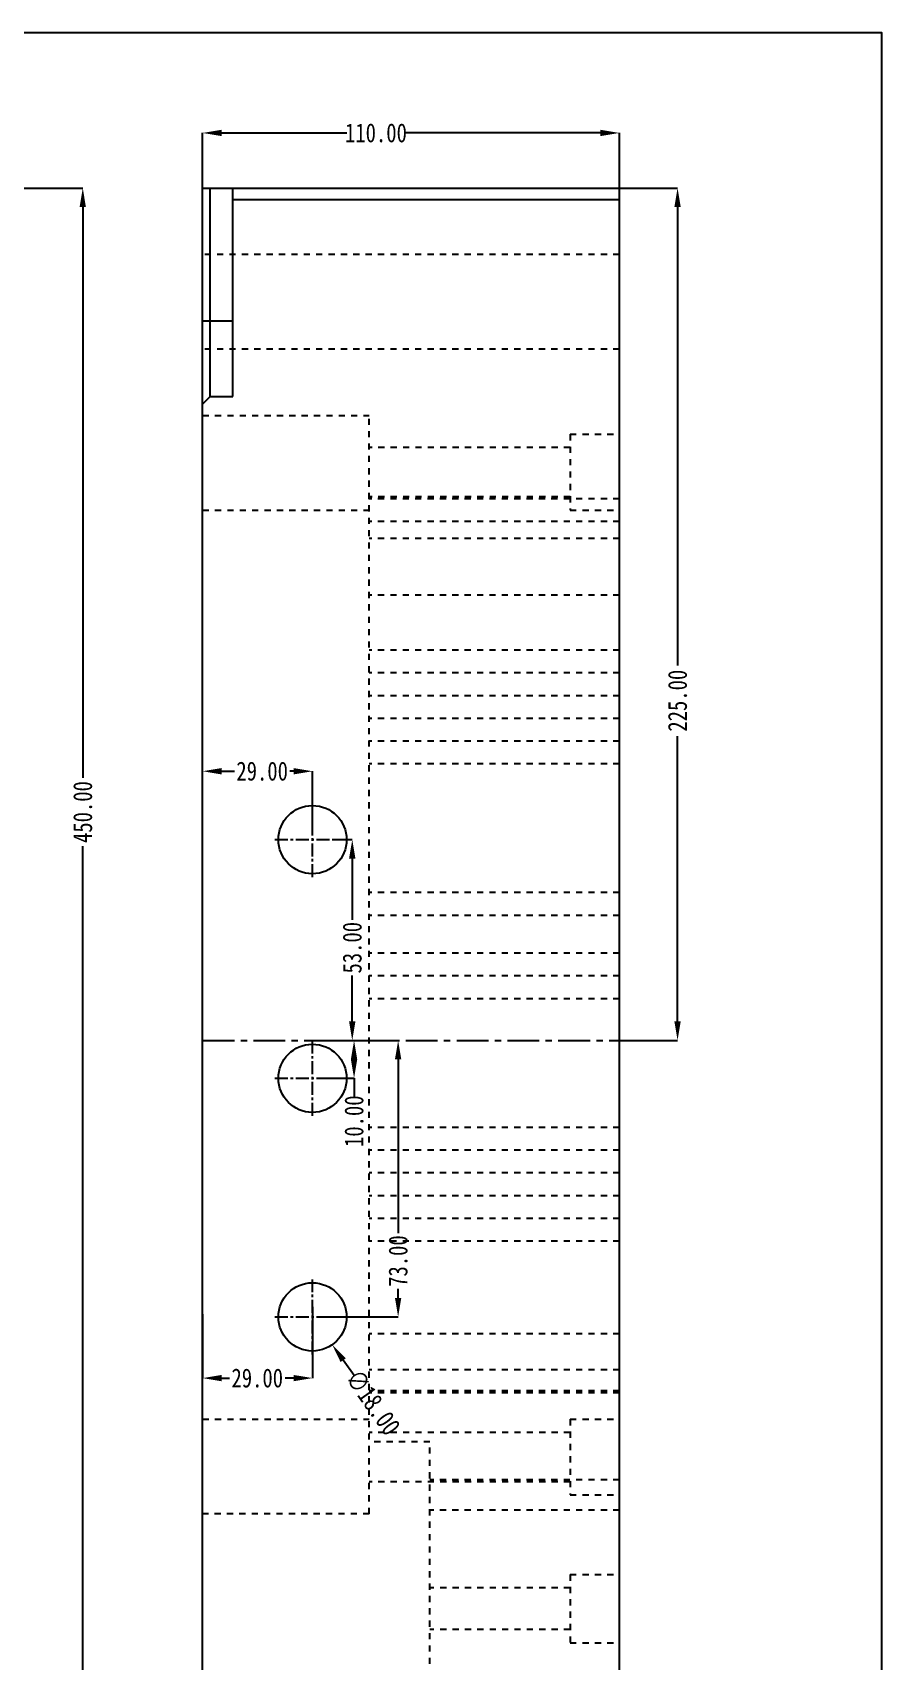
# Model space of a CAD drawing. Header units: millimetres. Extents: x 780 to 4422, y -1506 to 1268.
# Drawn here: x 3223.3 to 3447.3, y -185.4 to 244.6 of the extents above; entities that cross this region are included whole.
import ezdxf

# ---------------------------------------------------------------- set-up
doc = ezdxf.new("R2010")
doc.units = ezdxf.units.MM
doc.header["$LTSCALE"] = 16.335
doc.header["$PDMODE"] = 3
doc.header["$PDSIZE"] = 0.3125
doc.linetypes.add('CENTER', pattern=[0.6, 0.375, -0.075, 0.075, -0.075])
doc.linetypes.add('HIDDEN', pattern=[0.2, 0.1, -0.1])
doc.layers.get('0').update_dxf_attribs({"linetype": 'CONTINUOUS'})
doc.layers.get('Defpoints').update_dxf_attribs({"linetype": 'CONTINUOUS'})
doc.layers.add('DEFAULT_2', color=8, linetype='HIDDEN')
doc.styles.get("Standard").update_dxf_attribs({"font": 'txt', "width": 0.8})
doc.dimstyles.get("Standard").update_dxf_attribs({"dimtxt": 0.15625, "dimasz": 0.1875, "dimexe": 0.125, "dimexo": 0.0625, "dimtad": 0, "dimtih": 1, "dimtoh": 1, "dimdsep": 46, "dimtxsty": 'Standard', "dimcen": 0.09, "dimadec": 0, "dimazin": 0, "dimtp": 0.01, "dimtm": 0.01, "dimtfac": 1, "dimtofl": 0, "dimtmove": 0, "dimatfit": 3, "dimfxl": 0, "dimtolj": 1, "dimarcsym": 0})

# ---------------------------------------------------------------- blocks, each defined once
blk = doc.blocks.new('*D197')
at = {"color": 4, "lineweight": -2}
for p, q in [((3180.97, 203.54), (3236.56, 203.54)), ((3236.56, 198.54), (3236.56, 47.82)), ((3236.56, -241.46), (3236.56, 29.82)), ((3167.52, -246.46), (3236.56, -246.46))]:
    blk.add_line(p, q, dxfattribs=at)
at = {"color": 4}
for points in [[(3235.73, 198.54), (3237.39, 198.54), (3236.56, 203.54)], [(3235.73, -241.46), (3237.39, -241.46), (3236.56, -246.46)]]:
    blk.add_solid(points, dxfattribs=at)
at = {"layer": 'Defpoints', "color": 0}
for p in [(3180.97, 203.54), (3167.52, -246.46), (3236.56, -246.46)]:
    blk.add_point(p, dxfattribs=at)
at = {"color": 6, "insert": (3236.56, 38.82), "char_height": 5, "attachment_point": 5, "rotation": 90}
blk.add_mtext('\\A1;450.00', dxfattribs=at)
blk = doc.blocks.new('*D198')
at = {"color": 4, "lineweight": -2}
for p, q in [((3268.18, 41.13), (3268.18, 49.6)), ((3273.18, 49.6), (3276.57, 49.6)), ((3292.18, 49.6), (3291.23, 49.6)), ((3297.18, 34.11), (3297.18, 49.6))]:
    blk.add_line(p, q, dxfattribs=at)
at = {"color": 4}
for points in [[(3273.18, 50.43), (3273.18, 48.76), (3268.18, 49.6)], [(3292.18, 50.43), (3292.18, 48.76), (3297.18, 49.6)]]:
    blk.add_solid(points, dxfattribs=at)
at = {"layer": 'Defpoints', "color": 0}
for p in [(3268.18, 49.6), (3268.18, 41.13), (3297.18, 34.11)]:
    blk.add_point(p, dxfattribs=at)
at = {"color": 6, "insert": (3283.9, 49.6), "char_height": 5, "attachment_point": 5}
blk.add_mtext('\\A1;29.00', dxfattribs=at)
blk = doc.blocks.new('*D199')
at = {"color": 4, "lineweight": -2}
for p, q in [((3302.72, 31.54), (3307.68, 31.54)), ((3307.68, 26.54), (3307.68, 10.35)), ((3307.68, -16.46), (3307.68, -4.32)), ((3304.96, -21.46), (3307.68, -21.46))]:
    blk.add_line(p, q, dxfattribs=at)
at = {"color": 4}
for points in [[(3306.84, 26.54), (3308.51, 26.54), (3307.68, 31.54)], [(3306.84, -16.46), (3308.51, -16.46), (3307.68, -21.46)]]:
    blk.add_solid(points, dxfattribs=at)
at = {"layer": 'Defpoints', "color": 0}
for p in [(3302.72, 31.54), (3304.96, -21.46), (3307.68, -21.46)]:
    blk.add_point(p, dxfattribs=at)
at = {"color": 6, "insert": (3307.68, 3.01), "char_height": 5, "attachment_point": 5, "rotation": 90}
blk.add_mtext('\\A1;53.00', dxfattribs=at)
blk = doc.blocks.new('*D200')
at = {"color": 4, "lineweight": -2}
for p, q in [((3300.8, -21.46), (3308.16, -21.46)), ((3300.8, -31.46), (3308.16, -31.46)), ((3308.16, -31.46), (3308.16, -36.46))]:
    blk.add_line(p, q, dxfattribs=at)
at = {"color": 4}
for points in [[(3307.32, -26.46), (3308.99, -26.46), (3308.16, -21.46)], [(3307.32, -26.46), (3308.99, -26.46), (3308.16, -31.46)]]:
    blk.add_solid(points, dxfattribs=at)
at = {"layer": 'Defpoints', "color": 0}
for p in [(3300.8, -21.46), (3308.16, -21.46), (3300.8, -31.46)]:
    blk.add_point(p, dxfattribs=at)
at = {"color": 6, "insert": (3308.16, -42.79), "char_height": 5, "attachment_point": 5, "rotation": 90}
blk.add_mtext('\\A1;10.00', dxfattribs=at)
blk = doc.blocks.new('*D201')
at = {"color": 4, "lineweight": -2}
for p, q in [((3302.72, -21.46), (3319.79, -21.46)), ((3319.79, -26.46), (3319.79, -72.37)), ((3319.79, -89.46), (3319.79, -87.04)), ((3299.82, -94.46), (3319.79, -94.46))]:
    blk.add_line(p, q, dxfattribs=at)
at = {"color": 4}
for points in [[(3318.95, -26.46), (3320.62, -26.46), (3319.79, -21.46)], [(3318.95, -89.46), (3320.62, -89.46), (3319.79, -94.46)]]:
    blk.add_solid(points, dxfattribs=at)
at = {"layer": 'Defpoints', "color": 0}
for p in [(3302.72, -21.46), (3299.82, -94.46), (3319.79, -94.46)]:
    blk.add_point(p, dxfattribs=at)
at = {"color": 6, "insert": (3319.79, -79.71), "char_height": 5, "attachment_point": 5, "rotation": 90}
blk.add_mtext('\\A1;73.00', dxfattribs=at)
blk = doc.blocks.new('*D202')
at = {"color": 4, "lineweight": -2}
for p, q in [((3268.18, -93.75), (3268.18, -110.61)), ((3297.18, -91.77), (3297.18, -110.61)), ((3273.18, -110.61), (3275.27, -110.61)), ((3292.18, -110.61), (3289.94, -110.61))]:
    blk.add_line(p, q, dxfattribs=at)
at = {"color": 4}
for points in [[(3273.18, -109.78), (3273.18, -111.44), (3268.18, -110.61)], [(3292.18, -109.78), (3292.18, -111.44), (3297.18, -110.61)]]:
    blk.add_solid(points, dxfattribs=at)
at = {"layer": 'Defpoints', "color": 0}
for p in [(3268.18, -93.75), (3297.18, -91.77), (3268.18, -110.61)]:
    blk.add_point(p, dxfattribs=at)
at = {"color": 6, "insert": (3282.61, -110.61), "char_height": 5, "attachment_point": 5}
blk.add_mtext('\\A1;29.00', dxfattribs=at)
blk = doc.blocks.new('*D203')
at = {"color": 4, "lineweight": -2}
blk.add_line((3308.16, -109.96), (3305.27, -105.88), dxfattribs=at)
at = {"color": 4}
blk.add_solid([(3305.95, -105.4), (3304.59, -106.36), (3302.38, -101.8)], dxfattribs=at)
at = {"layer": 'Defpoints', "color": 0}
for p in [(3291.97, -87.11), (3302.38, -101.8)]:
    blk.add_point(p, dxfattribs=at)
at = {"color": 6, "insert": (3313.18, -117.03), "char_height": 5, "attachment_point": 5, "rotation": 305.3263}
blk.add_mtext('\\A1;∅18.00', dxfattribs=at)
blk = doc.blocks.new('*D212')
at = {"color": 4, "lineweight": -2}
for p, q in [((3268.18, 194.28), (3268.18, 218.1)), ((3273.18, 218.1), (3306.27, 218.1)), ((3373.18, 218.1), (3321.6, 218.1)), ((3378.18, 194.28), (3378.18, 218.1))]:
    blk.add_line(p, q, dxfattribs=at)
at = {"color": 4}
for points in [[(3273.18, 218.94), (3273.18, 217.27), (3268.18, 218.1)], [(3373.18, 218.94), (3373.18, 217.27), (3378.18, 218.1)]]:
    blk.add_solid(points, dxfattribs=at)
at = {"layer": 'Defpoints', "color": 0}
for p in [(3268.18, 218.1), (3268.18, 194.28), (3378.18, 194.28)]:
    blk.add_point(p, dxfattribs=at)
at = {"color": 6, "insert": (3313.93, 218.1), "char_height": 5, "attachment_point": 5}
blk.add_mtext('\\A1;110.00', dxfattribs=at)
blk = doc.blocks.new('*D213')
at = {"color": 4, "lineweight": -2}
for p, q in [((3362.02, 203.54), (3393.53, 203.54)), ((3393.53, 198.54), (3393.53, 77.55)), ((3393.53, -16.46), (3393.53, 58.89)), ((3378.18, -21.46), (3393.53, -21.46))]:
    blk.add_line(p, q, dxfattribs=at)
at = {"color": 4}
for points in [[(3392.69, 198.54), (3394.36, 198.54), (3393.53, 203.54)], [(3392.69, -16.46), (3394.36, -16.46), (3393.53, -21.46)]]:
    blk.add_solid(points, dxfattribs=at)
at = {"layer": 'Defpoints', "color": 0}
for p in [(3362.02, 203.54), (3378.18, -21.46), (3393.53, -21.46)]:
    blk.add_point(p, dxfattribs=at)
at = {"color": 6, "insert": (3393.53, 68.22), "char_height": 5, "attachment_point": 5, "rotation": 90}
blk.add_mtext('\\A1;225.00', dxfattribs=at)

msp = doc.modelspace()

# ---------------------------------------------------------------- linework, layer by layer
at = {"color": 7, "linetype": 'Continuous'}
for p, q in [((3268.178, -246.457), (3268.178, 203.543)), ((3268.178, 203.543), (3378.178, 203.543)), ((3270.178, 148.543), (3270.178, 203.543)), ((3276.178, 148.543), (3276.178, 203.543)), ((3378.178, -246.457), (3378.178, 203.543)), ((3276.178, 200.543), (3378.178, 200.543)), ((3268.178, 168.543), (3276.178, 168.543)), ((3270.178, 148.543), (3268.178, 146.543)), ((3270.178, 148.543), (3276.178, 148.543))]:
    msp.add_line(p, q, dxfattribs=at)
at = {"color": 1, "linetype": 'CENTER', "ltscale": 0.55978}
for p, q in [((3297.178, 21.643), (3297.178, 41.443)), ((3287.278, 31.543), (3307.078, 31.543)), ((3297.178, -41.357), (3297.178, -21.557)), ((3287.278, -31.457), (3307.078, -31.457)), ((3297.178, -104.357), (3297.178, -84.557)), ((3287.278, -94.457), (3307.078, -94.457))]:
    msp.add_line(p, q, dxfattribs=at)
at = {"color": 1, "linetype": 'CENTER', "ltscale": 1.36835}
msp.add_line((3268.178, -21.457), (3378.178, -21.457), dxfattribs=at)
msp.add_lwpolyline([(2782.011, 244.601), (3447.328, 244.601), (3447.328, -460.855), (2782.011, -460.855)], close=True)
at = {"color": 7, "linetype": 'Continuous'}
for centre in [(3297.178, 31.543), (3297.178, -31.457), (3297.178, -94.457)]:
    msp.add_circle(centre, 9, dxfattribs=at)
at = {"layer": 'DEFAULT_2', "color": 8, "linetype": 'HIDDEN'}
for p, q in [((3378.178, 186.043), (3268.178, 186.043)), ((3378.178, 161.043), (3268.178, 161.043)), ((3268.178, 143.543), (3312.178, 143.543)), ((3312.178, -146.457), (3312.178, 143.543)), ((3365.178, 138.543), (3365.178, 118.543)), ((3365.178, 138.543), (3378.178, 138.543)), ((3365.178, 135.043), (3312.178, 135.043)), ((3365.178, 122.043), (3312.178, 122.043)), ((3378.178, 121.543), (3312.178, 121.543)), ((3268.178, 118.543), (3312.178, 118.543)), ((3365.178, 118.543), (3378.178, 118.543)), ((3378.178, 115.543), (3312.178, 115.543)), ((3378.178, 111.043), (3312.178, 111.043)), ((3378.178, 96.043), (3312.178, 96.043)), ((3378.178, 81.543), (3312.178, 81.543)), ((3378.178, 75.543), (3312.178, 75.543)), ((3378.178, 69.543), (3312.178, 69.543)), ((3378.178, 63.543), (3312.178, 63.543)), ((3378.178, 57.543), (3312.178, 57.543)), ((3378.178, 51.543), (3312.178, 51.543)), ((3378.178, 17.543), (3312.178, 17.543)), ((3378.178, 11.543), (3312.178, 11.543)), ((3378.178, 1.543), (3312.178, 1.543)), ((3378.178, -4.457), (3312.178, -4.457)), ((3378.178, -10.457), (3312.178, -10.457)), ((3378.178, -44.457), (3312.178, -44.457)), ((3378.178, -50.457), (3312.178, -50.457)), ((3378.178, -56.457), (3312.178, -56.457)), ((3378.178, -62.457), (3312.178, -62.457)), ((3378.178, -68.457), (3312.178, -68.457)), ((3378.178, -74.457), (3312.178, -74.457)), ((3378.178, -98.957), (3312.178, -98.957)), ((3378.178, -108.457), (3312.178, -108.457)), ((3378.178, -113.957), (3312.178, -113.957)), ((3378.178, -114.457), (3312.178, -114.457)), ((3268.178, -121.457), (3312.178, -121.457)), ((3365.178, -121.457), (3378.178, -121.457)), ((3365.178, -121.457), (3365.178, -141.457)), ((3365.178, -124.957), (3312.178, -124.957)), ((3328.178, -127.427), (3312.178, -127.427)), ((3328.178, -215.485), (3328.178, -127.429)), ((3378.178, -137.457), (3328.178, -137.457)), ((3365.178, -137.957), (3312.178, -137.957)), ((3365.178, -141.457), (3378.178, -141.457)), ((3378.178, -145.457), (3328.178, -145.457)), ((3312.178, -146.457), (3268.178, -146.457)), ((3365.178, -162.457), (3378.178, -162.457)), ((3365.178, -162.457), (3365.178, -180.457)), ((3365.178, -165.957), (3328.178, -165.957)), ((3365.178, -176.957), (3328.178, -176.957)), ((3365.178, -180.457), (3378.178, -180.457))]:
    msp.add_line(p, q, dxfattribs=at)

# ---------------------------------------------------------------- dimensions: what is measured, and where the dimension line sits
for base, p1, p2, picture, middle in [((3268.178, 218.104), (3378.178, 194.28), (3268.178, 194.28), '*D212', (3313.935, 218.104)), ((3268.178, 49.598), (3297.178, 34.107), (3268.178, 41.132), '*D198', (3283.901, 49.598)), ((3268.178, -110.609), (3297.178, -91.772), (3268.178, -93.745), '*D202', (3282.605, -110.609))]:
    dim = msp.add_linear_dim(base=base, p1=p1, p2=p2, dimstyle='Standard', override={"dimtxt": 5, "dimasz": 5, "dimexe": 0, "dimexo": 0, "dimgap": 0, "dimtih": 0, "dimtoh": 0, "dimzin": 0, "dimcen": 0, "dimclrd": 4, "dimclre": 4, "dimclrt": 6, "dimadec": 2, "dimtp": 0, "dimtm": 0, "dimtzin": 0})
    dim.commit()
    dim.dimension.update_dxf_attribs({"geometry": picture, "text_midpoint": middle, "dimtype": 160})
for base, p1, p2, picture, middle in [((3236.56, -246.457), (3180.968, 203.543), (3167.518, -246.457), '*D197', (3236.56, 38.815)), ((3393.525, -21.457), (3362.016, 203.543), (3378.178, -21.457), '*D213', (3393.525, 68.219)), ((3307.677, -21.457), (3302.722, 31.543), (3304.96, -21.457), '*D199', (3307.677, 3.015)), ((3319.787, -94.457), (3302.723, -21.457), (3299.822, -94.457), '*D201', (3319.787, -79.706)), ((3308.158, -21.457), (3300.805, -31.457), (3300.805, -21.457), '*D200', (3308.158, -42.79))]:
    dim = msp.add_linear_dim(base=base, p1=p1, p2=p2, angle=90, dimstyle='Standard', override={"dimtxt": 5, "dimasz": 5, "dimexe": 0, "dimexo": 0, "dimgap": 0, "dimtih": 0, "dimtoh": 0, "dimzin": 0, "dimcen": 0, "dimclrd": 4, "dimclre": 4, "dimclrt": 6, "dimadec": 2, "dimtp": 0, "dimtm": 0, "dimtzin": 0})
    dim.commit()
    dim.dimension.update_dxf_attribs({"geometry": picture, "text_midpoint": middle, "dimtype": 160})
dim = msp.add_diameter_dim_2p(p1=(3291.974, -87.114), p2=(3302.383, -101.8), dimstyle='Standard', override={"dimtxt": 5, "dimasz": 5, "dimexe": 0, "dimexo": 0, "dimgap": 0, "dimtih": 0, "dimtoh": 0, "dimzin": 0, "dimcen": 0, "dimclrd": 4, "dimclre": 4, "dimclrt": 6, "dimadec": 2, "dimtp": 0, "dimtm": 0, "dimtzin": 0})
dim.commit()
dim.dimension.update_dxf_attribs({"geometry": '*D203', "text_midpoint": (3313.176, -117.03)})

doc.saveas('drawing.dxf')
